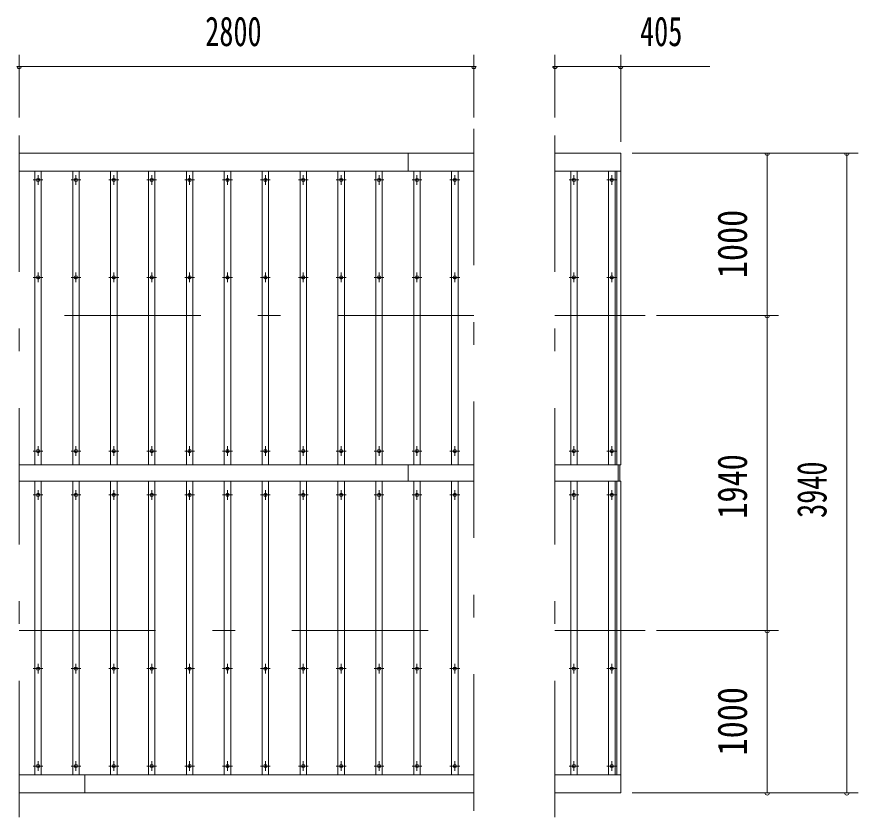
# Model space of a CAD drawing. Units: millimetres, scale not verified. Extents: x -30294 to 30299, y -14700 to 14700.
# Drawn here: x -18731 to -13550, y 8173 to 13103 of the extents above; entities that cross this region are included whole.
import ezdxf
from ezdxf.enums import TextEntityAlignment as Align

# ---------------------------------------------------------------- set-up
doc = ezdxf.new("R2010")
doc.units = ezdxf.units.MM
doc.header["$LTSCALE"] = 70
doc.linetypes.add('USER3', pattern=[24, 12, -5, 2, -5])
for name, color, linetype, lineweight in [('0-2_1-0BOLD', 7, 'Continuous', 18), ('0-3_1-2CENTER', 3, 'USER3', 18), ('0-4_1-4THIN', 4, 'Continuous', 18), ('0-5_1-5DIM', 3, 'Continuous', 18)]:
    doc.layers.add(name, color=color, linetype=linetype, lineweight=lineweight)
doc.styles.add('ＭＳ ゴシック', font='')
doc.styles.get('ＭＳ ゴシック').set_extended_font_data('MS Gothic')

msp = doc.modelspace()

# ---------------------------------------------------------------- linework, layer by layer
at = {"layer": '0-2_1-0BOLD'}
for p, q in [((-15917.38, 12262.54), (-18717.38, 12262.54)), ((-16322.38, 12152.54), (-16322.38, 12262.54)), ((-18717.38, 12152.54), (-15917.38, 12152.54)), ((-15012.39, 12152.54), (-15417.38, 12152.54)), ((-15037.38, 10343.05), (-15037.38, 12152.54)), ((-18717.38, 10343.05), (-15917.38, 10343.05)), ((-16322.38, 10242.03), (-16322.38, 10343.06)), ((-16322.38, 10343.05), (-16322.38, 10242.02)), ((-15027.39, 10242.02), (-15027.39, 10343.05)), ((-15017.39, 10242.02), (-15017.39, 10343.05)), ((-15917.38, 10242.02), (-18717.38, 10242.02)), ((-15037.38, 8432.54), (-15037.38, 10242.02)), ((-18717.38, 8432.54), (-15917.38, 8432.54)), ((-18312.39, 8322.54), (-18312.39, 8432.54)), ((-15417.38, 8432.54), (-15012.39, 8432.54)), ((-15917.38, 8322.54), (-18717.38, 8322.54))]:
    msp.add_line(p, q, dxfattribs=at)
for points in [[(-15417.38, 12262.54), (-15012.39, 12262.54), (-15012.39, 10343.05), (-15417.38, 10343.05)], [(-15417.38, 10242.02), (-15012.39, 10242.02), (-15012.39, 8322.54), (-15417.38, 8322.54)]]:
    msp.add_lwpolyline(points, dxfattribs=at)
for centre in [(-18600.72, 12097.54), (-18367.38, 12097.54), (-18134.05, 12097.54), (-17900.72, 12097.54), (-17667.38, 12097.54), (-17434.05, 12097.54), (-17200.72, 12097.54), (-16967.38, 12097.54), (-16734.05, 12097.54), (-16500.72, 12097.54), (-16267.38, 12097.54), (-16034.05, 12097.54), (-15300.72, 12097.54), (-15067.38, 12097.53), (-18600.72, 11497.54), (-18367.38, 11497.54), (-18134.05, 11497.54), (-17900.72, 11497.54), (-17667.38, 11497.54), (-17434.05, 11497.54), (-17200.72, 11497.54), (-16967.38, 11497.54), (-16734.05, 11497.54), (-16500.72, 11497.54), (-16267.38, 11497.54), (-16034.05, 11497.54), (-15300.72, 11497.54), (-15067.38, 11497.53), (-18600.72, 10427.54), (-18367.38, 10427.54), (-18134.05, 10427.54), (-17900.72, 10427.54), (-17667.38, 10427.54), (-17434.05, 10427.54), (-17200.72, 10427.54), (-16967.38, 10427.54), (-16734.05, 10427.54), (-16500.72, 10427.54), (-16267.38, 10427.54), (-16034.05, 10427.54), (-15300.72, 10427.54), (-15067.38, 10427.54), (-18600.72, 10157.54), (-18367.38, 10157.54), (-18134.05, 10157.54), (-17900.72, 10157.54), (-17667.38, 10157.54), (-17434.05, 10157.54), (-17200.72, 10157.54), (-16967.38, 10157.54), (-16734.05, 10157.54), (-16500.72, 10157.54), (-16267.38, 10157.54), (-16034.05, 10157.54), (-15300.72, 10157.54), (-15067.38, 10157.54), (-18600.72, 9087.55), (-18367.38, 9087.55), (-18134.05, 9087.55), (-17900.72, 9087.55), (-17667.38, 9087.55), (-17434.05, 9087.55), (-17200.72, 9087.55), (-16967.38, 9087.55), (-16734.05, 9087.55), (-16500.72, 9087.55), (-16267.38, 9087.55), (-16034.05, 9087.55), (-15300.72, 9087.55), (-15067.38, 9087.54), (-18600.72, 8487.55), (-18367.38, 8487.55), (-18134.05, 8487.55), (-17900.72, 8487.55), (-17667.38, 8487.55), (-17434.05, 8487.55), (-17200.72, 8487.55), (-16967.38, 8487.55), (-16734.05, 8487.55), (-16500.72, 8487.55), (-16267.38, 8487.55), (-16034.05, 8487.55), (-15300.72, 8487.55), (-15067.38, 8487.54)]:
    msp.add_circle(centre, 10, dxfattribs=at)
at = {"layer": '0-3_1-2CENTER'}
for p, q in [((-18717.38, 8172.53), (-18717.38, 12412.54)), ((-15917.38, 12412.54), (-15917.38, 8172.53)), ((-15417.38, 8172.53), (-15417.38, 12412.54)), ((-18600.72, 12127.54), (-18600.72, 12067.54)), ((-18367.38, 12067.54), (-18367.38, 12127.54)), ((-18134.05, 12127.54), (-18134.05, 12067.54)), ((-17900.72, 12067.54), (-17900.72, 12127.54)), ((-17667.38, 12127.54), (-17667.38, 12067.54)), ((-17434.05, 12067.54), (-17434.05, 12127.54)), ((-17200.72, 12127.54), (-17200.72, 12067.54)), ((-16967.38, 12067.54), (-16967.38, 12127.54)), ((-16734.05, 12127.54), (-16734.05, 12067.54)), ((-16500.72, 12067.54), (-16500.72, 12127.54)), ((-16267.38, 12127.54), (-16267.38, 12067.54)), ((-16034.05, 12127.54), (-16034.05, 12067.54)), ((-15300.72, 12067.54), (-15300.72, 12127.54)), ((-15067.38, 12127.53), (-15067.38, 12067.54)), ((-18570.72, 12097.54), (-18630.72, 12097.54)), ((-18337.39, 12097.54), (-18397.39, 12097.54)), ((-18104.05, 12097.54), (-18164.05, 12097.54)), ((-17870.72, 12097.54), (-17930.72, 12097.54)), ((-17637.39, 12097.54), (-17697.39, 12097.54)), ((-17404.05, 12097.54), (-17464.05, 12097.54)), ((-17170.72, 12097.54), (-17230.72, 12097.54)), ((-16937.39, 12097.54), (-16997.39, 12097.54)), ((-16704.05, 12097.54), (-16764.05, 12097.54)), ((-16470.72, 12097.54), (-16530.72, 12097.54)), ((-16297.39, 12097.54), (-16237.39, 12097.54)), ((-16064.05, 12097.54), (-16004.05, 12097.54)), ((-15270.72, 12097.54), (-15330.72, 12097.54)), ((-15037.39, 12097.53), (-15097.38, 12097.53)), ((-18600.72, 11467.54), (-18600.72, 11527.54)), ((-18367.38, 11527.54), (-18367.38, 11467.54)), ((-18134.05, 11467.54), (-18134.05, 11527.54)), ((-17900.72, 11527.54), (-17900.72, 11467.54)), ((-17667.38, 11467.54), (-17667.38, 11527.54)), ((-17434.05, 11527.54), (-17434.05, 11467.54)), ((-17200.72, 11467.54), (-17200.72, 11527.54)), ((-16967.38, 11527.54), (-16967.38, 11467.54)), ((-16734.05, 11467.54), (-16734.05, 11527.54)), ((-16500.72, 11527.54), (-16500.72, 11467.54)), ((-16267.38, 11467.54), (-16267.38, 11527.54)), ((-16034.05, 11527.54), (-16034.05, 11467.54)), ((-15300.72, 11527.54), (-15300.72, 11467.54)), ((-15067.38, 11467.53), (-15067.38, 11527.54)), ((-18630.72, 11497.54), (-18570.72, 11497.54)), ((-18337.39, 11497.54), (-18397.39, 11497.54)), ((-18164.05, 11497.54), (-18104.05, 11497.54)), ((-17870.72, 11497.54), (-17930.72, 11497.54)), ((-17697.39, 11497.54), (-17637.39, 11497.54)), ((-17404.05, 11497.54), (-17464.05, 11497.54)), ((-17230.72, 11497.54), (-17170.72, 11497.54)), ((-16937.39, 11497.54), (-16997.39, 11497.54)), ((-16764.05, 11497.54), (-16704.05, 11497.54)), ((-16470.72, 11497.54), (-16530.72, 11497.54)), ((-16297.39, 11497.54), (-16237.39, 11497.54)), ((-16004.05, 11497.54), (-16064.05, 11497.54)), ((-15270.72, 11497.54), (-15330.72, 11497.54)), ((-15097.38, 11497.53), (-15037.39, 11497.53)), ((-15917.38, 11262.54), (-18717.38, 11262.54)), ((-14862.39, 11262.54), (-15417.38, 11262.54)), ((-18570.72, 10427.54), (-18630.72, 10427.54)), ((-18600.72, 10397.54), (-18600.72, 10457.54)), ((-18397.39, 10427.54), (-18337.39, 10427.54)), ((-18367.38, 10457.54), (-18367.38, 10397.54)), ((-18104.05, 10427.54), (-18164.05, 10427.54)), ((-18134.05, 10457.54), (-18134.05, 10397.54)), ((-17870.72, 10427.54), (-17930.72, 10427.54)), ((-17900.72, 10397.54), (-17900.72, 10457.54)), ((-17637.39, 10427.54), (-17697.39, 10427.54)), ((-17667.38, 10397.54), (-17667.38, 10457.54)), ((-17464.05, 10427.54), (-17404.05, 10427.54)), ((-17434.05, 10457.54), (-17434.05, 10397.54)), ((-17170.72, 10427.54), (-17230.72, 10427.54)), ((-17200.72, 10457.54), (-17200.72, 10397.54)), ((-16937.39, 10427.54), (-16997.39, 10427.54)), ((-16967.38, 10397.54), (-16967.38, 10457.54)), ((-16704.05, 10427.54), (-16764.05, 10427.54)), ((-16734.05, 10397.54), (-16734.05, 10457.54)), ((-16530.72, 10427.54), (-16470.72, 10427.54)), ((-16500.72, 10457.54), (-16500.72, 10397.54)), ((-16237.39, 10427.54), (-16297.39, 10427.54)), ((-16267.38, 10457.54), (-16267.38, 10397.54)), ((-16004.05, 10427.54), (-16064.05, 10427.54)), ((-16034.05, 10397.54), (-16034.05, 10457.54)), ((-15270.72, 10427.54), (-15330.72, 10427.54)), ((-15300.72, 10397.54), (-15300.72, 10457.54)), ((-15097.38, 10427.54), (-15037.39, 10427.54)), ((-15067.38, 10457.53), (-15067.38, 10397.53)), ((-18570.72, 10157.54), (-18630.72, 10157.54)), ((-18600.72, 10127.55), (-18600.72, 10187.55)), ((-18337.39, 10157.54), (-18397.39, 10157.54)), ((-18367.38, 10187.55), (-18367.38, 10127.55)), ((-18104.05, 10157.54), (-18164.05, 10157.54)), ((-18134.05, 10187.55), (-18134.05, 10127.55)), ((-17930.72, 10157.54), (-17870.72, 10157.54)), ((-17900.72, 10127.55), (-17900.72, 10187.55)), ((-17637.39, 10157.54), (-17697.39, 10157.54)), ((-17667.38, 10127.55), (-17667.38, 10187.55)), ((-17404.05, 10157.54), (-17464.05, 10157.54)), ((-17434.05, 10187.55), (-17434.05, 10127.55)), ((-17170.72, 10157.54), (-17230.72, 10157.54)), ((-17200.72, 10187.55), (-17200.72, 10127.55)), ((-16997.39, 10157.54), (-16937.39, 10157.54)), ((-16967.38, 10127.55), (-16967.38, 10187.55)), ((-16704.05, 10157.54), (-16764.05, 10157.54)), ((-16734.05, 10127.55), (-16734.05, 10187.55)), ((-16470.72, 10157.54), (-16530.72, 10157.54)), ((-16500.72, 10187.55), (-16500.72, 10127.55)), ((-16237.39, 10157.54), (-16297.39, 10157.54)), ((-16267.38, 10187.55), (-16267.38, 10127.55)), ((-16064.05, 10157.54), (-16004.05, 10157.54)), ((-16034.05, 10127.55), (-16034.05, 10187.55)), ((-15270.72, 10157.54), (-15330.72, 10157.54)), ((-15300.72, 10127.55), (-15300.72, 10187.55)), ((-15037.39, 10157.54), (-15097.38, 10157.54)), ((-15067.38, 10187.54), (-15067.38, 10127.54)), ((-18717.38, 9322.54), (-15917.38, 9322.54)), ((-15417.38, 9322.54), (-14862.39, 9322.54)), ((-18570.72, 9087.55), (-18630.72, 9087.55)), ((-18600.72, 9057.54), (-18600.72, 9117.55)), ((-18337.39, 9087.55), (-18397.39, 9087.55)), ((-18367.38, 9117.55), (-18367.38, 9057.54)), ((-18104.05, 9087.55), (-18164.05, 9087.55)), ((-18134.05, 9057.54), (-18134.05, 9117.55)), ((-17870.72, 9087.55), (-17930.72, 9087.55)), ((-17900.72, 9117.55), (-17900.72, 9057.54)), ((-17637.39, 9087.55), (-17697.39, 9087.55)), ((-17667.38, 9057.54), (-17667.38, 9117.55)), ((-17404.05, 9087.55), (-17464.05, 9087.55)), ((-17434.05, 9117.55), (-17434.05, 9057.54)), ((-17170.72, 9087.55), (-17230.72, 9087.55)), ((-17200.72, 9057.54), (-17200.72, 9117.55)), ((-16937.39, 9087.55), (-16997.39, 9087.55)), ((-16967.38, 9117.55), (-16967.38, 9057.54)), ((-16704.05, 9087.55), (-16764.05, 9087.55)), ((-16734.05, 9057.54), (-16734.05, 9117.55)), ((-16470.72, 9087.55), (-16530.72, 9087.55)), ((-16500.72, 9117.55), (-16500.72, 9057.54)), ((-16237.39, 9087.55), (-16297.39, 9087.55)), ((-16267.38, 9057.54), (-16267.38, 9117.55)), ((-16004.05, 9087.55), (-16064.05, 9087.55)), ((-16034.05, 9117.55), (-16034.05, 9057.54)), ((-15270.72, 9087.55), (-15330.72, 9087.55)), ((-15300.72, 9057.54), (-15300.72, 9117.55)), ((-15037.39, 9087.54), (-15097.38, 9087.54)), ((-15067.38, 9117.54), (-15067.38, 9057.54)), ((-18600.72, 8517.55), (-18600.72, 8457.55)), ((-18367.38, 8517.55), (-18367.38, 8457.55)), ((-18134.05, 8517.55), (-18134.05, 8457.55)), ((-17900.72, 8517.55), (-17900.72, 8457.55)), ((-17667.38, 8517.55), (-17667.38, 8457.55)), ((-17434.05, 8517.55), (-17434.05, 8457.55)), ((-17200.72, 8517.55), (-17200.72, 8457.55)), ((-16967.38, 8517.55), (-16967.38, 8457.55)), ((-16734.05, 8517.55), (-16734.05, 8457.55)), ((-16500.72, 8517.55), (-16500.72, 8457.55)), ((-16267.38, 8517.55), (-16267.38, 8457.55)), ((-16034.05, 8517.55), (-16034.05, 8457.55)), ((-15300.72, 8517.55), (-15300.72, 8457.55)), ((-15067.38, 8517.54), (-15067.38, 8457.54)), ((-18570.72, 8487.55), (-18630.72, 8487.55)), ((-18337.39, 8487.55), (-18397.39, 8487.55)), ((-18104.05, 8487.55), (-18164.05, 8487.55)), ((-17870.72, 8487.55), (-17930.72, 8487.55)), ((-17637.39, 8487.55), (-17697.39, 8487.55)), ((-17404.05, 8487.55), (-17464.05, 8487.55)), ((-17170.72, 8487.55), (-17230.72, 8487.55)), ((-16937.39, 8487.55), (-16997.39, 8487.55)), ((-16704.05, 8487.55), (-16764.05, 8487.55)), ((-16470.72, 8487.55), (-16530.72, 8487.55)), ((-16237.39, 8487.55), (-16297.39, 8487.55)), ((-16004.05, 8487.55), (-16064.05, 8487.55)), ((-15330.72, 8487.55), (-15270.72, 8487.55)), ((-15097.38, 8487.54), (-15037.39, 8487.54))]:
    msp.add_line(p, q, dxfattribs=at)
at = {"layer": '0-4_1-4THIN'}
for p, q in [((-18620.72, 12152.54), (-18620.72, 10343.05)), ((-18580.72, 10343.05), (-18580.72, 12152.54)), ((-18387.39, 12152.54), (-18387.39, 10343.05)), ((-18347.39, 10343.05), (-18347.39, 12152.54)), ((-18154.06, 12152.54), (-18154.06, 10343.05)), ((-18114.05, 10343.05), (-18114.05, 12152.54)), ((-17920.72, 12152.54), (-17920.72, 10343.05)), ((-17880.72, 10343.05), (-17880.72, 12152.54)), ((-17687.39, 12152.54), (-17687.39, 10343.05)), ((-17647.39, 10343.05), (-17647.39, 12152.54)), ((-17454.06, 12152.54), (-17454.06, 10343.05)), ((-17414.05, 10343.05), (-17414.05, 12152.54)), ((-17220.72, 12152.54), (-17220.72, 10343.05)), ((-17180.72, 10343.05), (-17180.72, 12152.54)), ((-16987.39, 12152.54), (-16987.39, 10343.05)), ((-16947.39, 10343.05), (-16947.39, 12152.54)), ((-16754.06, 12152.54), (-16754.06, 10343.05)), ((-16714.05, 10343.05), (-16714.05, 12152.54)), ((-16520.72, 12152.54), (-16520.72, 10343.05)), ((-16480.72, 10343.05), (-16480.72, 12152.54)), ((-16287.39, 12152.54), (-16287.39, 10343.05)), ((-16247.39, 10343.05), (-16247.39, 12152.54)), ((-16054.06, 12152.54), (-16054.06, 10343.05)), ((-16014.05, 10343.05), (-16014.05, 12152.54)), ((-15320.72, 12152.54), (-15320.72, 10343.05)), ((-15280.72, 10343.05), (-15280.72, 12152.54)), ((-15087.39, 12152.53), (-15087.39, 10343.04)), ((-15047.39, 10343.04), (-15047.39, 12152.53)), ((-18620.72, 8432.55), (-18620.72, 10242.04)), ((-18580.72, 10242.04), (-18580.72, 8432.55)), ((-18387.39, 8432.55), (-18387.39, 10242.04)), ((-18347.39, 10242.04), (-18347.39, 8432.55)), ((-18154.06, 8432.55), (-18154.06, 10242.04)), ((-18114.05, 10242.04), (-18114.05, 8432.55)), ((-17920.72, 8432.55), (-17920.72, 10242.04)), ((-17880.72, 10242.04), (-17880.72, 8432.55)), ((-17687.39, 8432.55), (-17687.39, 10242.04)), ((-17647.39, 10242.04), (-17647.39, 8432.55)), ((-17454.06, 8432.55), (-17454.06, 10242.04)), ((-17414.05, 10242.04), (-17414.05, 8432.55)), ((-17220.72, 8432.55), (-17220.72, 10242.04)), ((-17180.72, 10242.04), (-17180.72, 8432.55)), ((-16987.39, 8432.55), (-16987.39, 10242.04)), ((-16947.39, 10242.04), (-16947.39, 8432.55)), ((-16754.06, 8432.55), (-16754.06, 10242.04)), ((-16714.05, 10242.04), (-16714.05, 8432.55)), ((-16520.72, 8432.55), (-16520.72, 10242.04)), ((-16480.72, 10242.04), (-16480.72, 8432.55)), ((-16287.39, 8432.55), (-16287.39, 10242.04)), ((-16247.39, 10242.04), (-16247.39, 8432.55)), ((-16054.06, 8432.55), (-16054.06, 10242.04)), ((-16014.05, 10242.04), (-16014.05, 8432.55)), ((-15320.72, 8432.55), (-15320.72, 10242.04)), ((-15280.72, 10242.04), (-15280.72, 8432.55)), ((-15087.39, 8432.54), (-15087.39, 10242.04)), ((-15047.39, 10242.04), (-15047.39, 8432.54))]:
    msp.add_line(p, q, dxfattribs=at)
at = {"layer": '0-5_1-5DIM'}
for p, q in [((-18717.38, 12482.54), (-18717.38, 12867.54)), ((-15917.38, 12482.54), (-15917.38, 12867.54)), ((-15417.38, 12482.54), (-15417.38, 12867.54)), ((-15012.39, 12867.54), (-15012.39, 12332.54)), ((-18703.38, 12797.54), (-18731.38, 12797.54)), ((-18717.38, 12797.54), (-15917.38, 12797.54)), ((-15903.38, 12797.54), (-15931.38, 12797.54)), ((-15403.38, 12797.54), (-15431.38, 12797.54)), ((-15417.38, 12797.54), (-15012.39, 12797.54)), ((-14998.39, 12797.54), (-15026.39, 12797.54)), ((-14462.88, 12797.54), (-15012.38, 12797.54)), ((-14942.39, 12262.54), (-13550.38, 12262.54)), ((-14096.38, 12262.54), (-14124.38, 12262.54)), ((-14110.38, 11262.54), (-14110.38, 12262.54)), ((-13606.38, 12262.54), (-13634.38, 12262.54)), ((-13620.38, 12262.54), (-13620.38, 8322.54)), ((-14792.39, 11262.54), (-14040.38, 11262.54)), ((-14096.38, 11262.54), (-14124.38, 11262.54)), ((-14110.38, 9322.54), (-14110.38, 11262.54)), ((-14792.39, 9322.54), (-14040.38, 9322.54)), ((-14096.38, 9322.54), (-14124.38, 9322.54)), ((-14110.38, 8322.54), (-14110.38, 9322.54)), ((-14942.39, 8322.54), (-13550.38, 8322.54)), ((-14096.38, 8322.54), (-14124.38, 8322.54)), ((-13606.38, 8322.54), (-13634.38, 8322.54))]:
    msp.add_line(p, q, dxfattribs=at)
for centre in [(-18717.38, 12797.54), (-15917.38, 12797.54), (-15417.38, 12797.54), (-15012.39, 12797.54), (-14110.38, 12262.54), (-13620.38, 12262.54), (-14110.38, 11262.54), (-14110.38, 9322.54), (-14110.38, 8322.54), (-13620.38, 8322.54)]:
    msp.add_arc(centre, 14, 180, 0, dxfattribs=at)

# ---------------------------------------------------------------- texts
at = {"layer": '0-5_1-5DIM', "color": 7, "style": 'ＭＳ ゴシック', "width": 0.7}
for s, p in [('2800', (-17571.16, 12867.54)), ('405', (-14893.57, 12867.54))]:
    msp.add_text(s, height=182.3, dxfattribs=at).set_placement(p, align=Align.BOTTOM_LEFT)
at = {"layer": '0-5_1-5DIM', "color": 7, "style": 'ＭＳ ゴシック'}
for s, width, p in [('1000', 0.85, (-14180.38, 11492.61)), ('1940', 0.8, (-14180.38, 10011.48)), ('3940', 0.7, (-13690.38, 10016.02)), ('1000', 0.85, (-14180.38, 8552.61))]:
    msp.add_text(s, height=182.3, rotation=90, dxfattribs=dict(at, width=width)).set_placement(p, align=Align.BOTTOM_LEFT)

doc.saveas('drawing.dxf')
